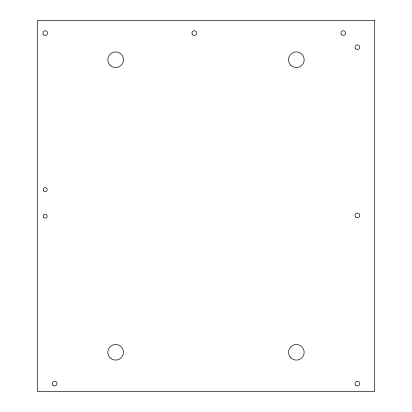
<?xml version="1.0" encoding="UTF-8"?>
<svg xmlns="http://www.w3.org/2000/svg" width="412" height="412" viewBox="0 0 412 412"><rect width="100%" height="100%" fill="white"/><g stroke="black" fill="none" stroke-linecap="round" stroke-linejoin="round"><path stroke-width="0.62" d="M374.58 20.6L37.42 20.6L37.42 391.4L374.58 391.4L374.58 20.6M355.711 385.235A2.348 2.348 0 0 0 359.64 384.185A2.348 2.348 0 0 0 356.761 381.311A2.348 2.348 0 0 0 355.711 385.235M355.711 217.047A2.348 2.348 0 0 0 359.64 215.996A2.348 2.348 0 0 0 356.761 213.122A2.348 2.348 0 0 0 355.711 217.047M52.968 385.235A2.348 2.348 0 0 0 56.897 384.185A2.348 2.348 0 0 0 54.024 381.311A2.348 2.348 0 0 0 52.968 385.235M355.711 48.858A2.348 2.348 0 0 0 359.64 47.802A2.348 2.348 0 0 0 356.761 44.929A2.348 2.348 0 0 0 355.711 48.858M43.584 34.778A2.348 2.348 0 0 0 47.509 33.722A2.348 2.348 0 0 0 44.635 30.849A2.348 2.348 0 0 0 43.584 34.778M192.605 34.778A2.348 2.348 0 0 0 196.534 33.722A2.348 2.348 0 0 0 193.661 30.849A2.348 2.348 0 0 0 192.605 34.778M290.821 65.245A7.823 7.823 0 0 0 303.912 61.738A7.823 7.823 0 0 0 294.328 52.159A7.823 7.823 0 0 0 290.821 65.245M341.63 34.778A2.348 2.348 0 0 0 345.555 33.722A2.348 2.348 0 0 0 342.681 30.849A2.348 2.348 0 0 0 341.63 34.778M110.117 357.817A7.823 7.823 0 0 0 123.203 354.31A7.823 7.823 0 0 0 113.624 344.731A7.823 7.823 0 0 0 110.117 357.817M110.117 65.245A7.823 7.823 0 0 0 123.203 61.738A7.823 7.823 0 0 0 113.624 52.159A7.823 7.823 0 0 0 110.117 65.245M290.821 357.817A7.823 7.823 0 0 0 303.912 354.31A7.823 7.823 0 0 0 294.328 344.731A7.823 7.823 0 0 0 290.821 357.817M43.857 190.957A1.957 1.957 0 0 0 47.133 190.076A1.957 1.957 0 0 0 44.738 187.681A1.957 1.957 0 0 0 43.857 190.957M43.857 217.551A1.957 1.957 0 0 0 47.133 216.676A1.957 1.957 0 0 0 44.738 214.281A1.957 1.957 0 0 0 43.857 217.551"/></g></svg>
